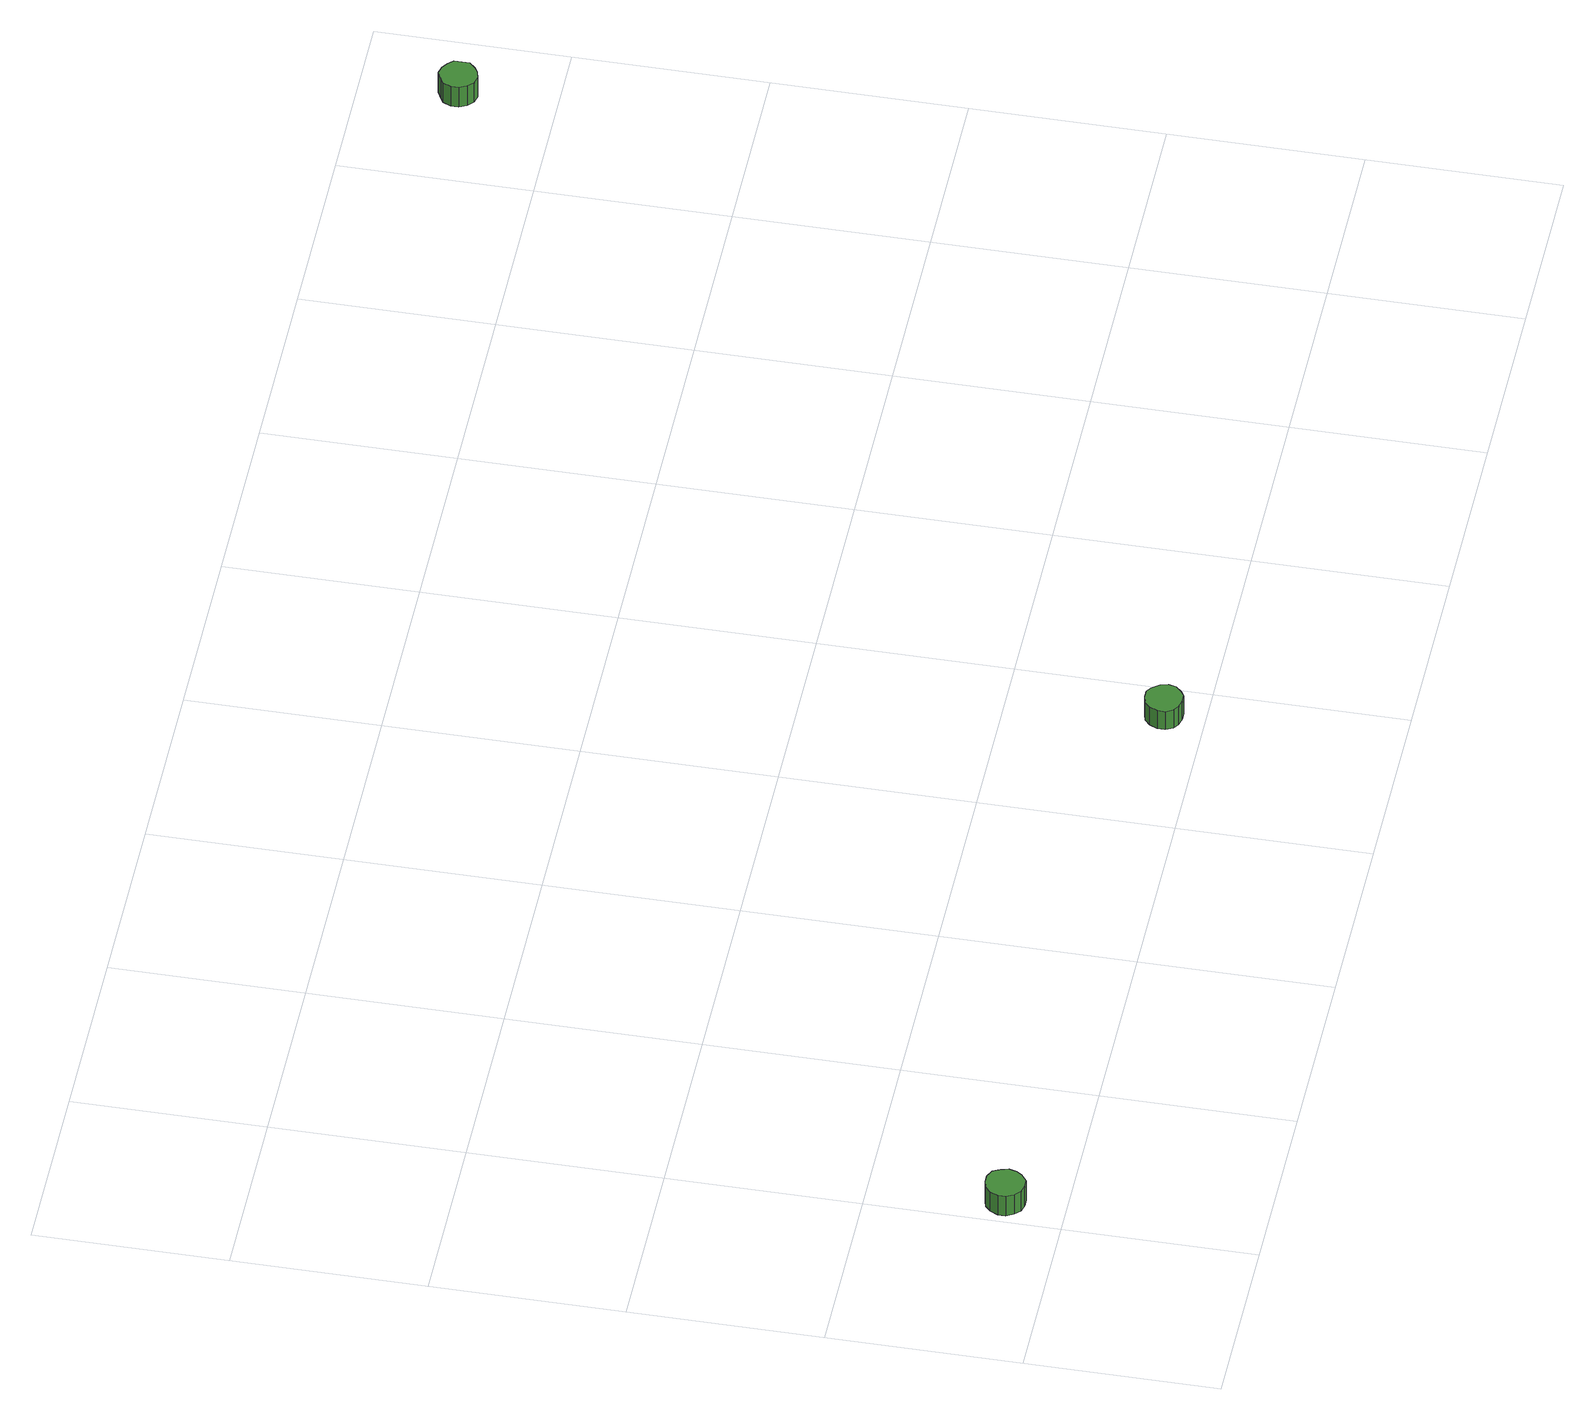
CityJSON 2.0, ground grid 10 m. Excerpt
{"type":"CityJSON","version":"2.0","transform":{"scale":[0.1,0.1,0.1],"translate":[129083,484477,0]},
"CityObjects":{
"tree1":{"type":"SolitaryVegetationObject","attributes":{"function":"something"},"geometry":[{"type":"MultiSurface","lod":"1","boundaries":[[[0,1,2,3,4,5,6,7,8,9,10,11,12,13,14]],[[15,16,17,18,19,20,21,22,23,24,25,26,27,28,29]],[[0,29,28,1]],[[1,28,27,2]],[[2,27,26,3]],[[3,26,25,4]],[[4,25,24,5]],[[5,24,23,6]],[[6,23,22,7]],[[7,22,21,8]],[[8,21,20,9]],[[9,20,19,10]],[[10,19,18,11]],[[11,18,17,12]],[[12,17,16,13]],[[13,16,15,14]],[[14,15,29,0]]]}]},
"tree2":{"type":"SolitaryVegetationObject","attributes":{"function":"something"},"geometry":[{"type":"MultiSurface","lod":"1","boundaries":[[[30,31,32,33,34,35,36,37,38,39,40,41,42,43,44]],[[45,46,47,48,49,50,51,52,53,54,55,56,57,58,59]],[[30,59,58,31]],[[31,58,57,32]],[[32,57,56,33]],[[33,56,55,34]],[[34,55,54,35]],[[35,54,53,36]],[[36,53,52,37]],[[37,52,51,38]],[[38,51,50,39]],[[39,50,49,40]],[[40,49,48,41]],[[41,48,47,42]],[[42,47,46,43]],[[43,46,45,44]],[[44,45,59,30]]]}]},
"tree3":{"type":"SolitaryVegetationObject","attributes":{"function":"something"},"geometry":[{"type":"MultiSurface","lod":"1","boundaries":[[[60,61,62,63,64,65,66,67,68,69,70,71,72,73,74]],[[75,76,77,78,79,80,81,82,83,84,85,86,87,88,89]],[[60,89,88,61]],[[61,88,87,62]],[[62,87,86,63]],[[63,86,85,64]],[[64,85,84,65]],[[65,84,83,66]],[[66,83,82,67]],[[67,82,81,68]],[[68,81,80,69]],[[69,80,79,70]],[[70,79,78,71]],[[71,78,77,72]],[[72,77,76,73]],[[73,76,75,74]],[[74,75,89,60]]]}]}
},
"vertices":[
[25,31,17],[24,35,17],[22,39,17],[18,41,17],[14,41,17],[10,40,17],[7,37,17],[5,33,17],[5,29,17],[7,25,17],[10,22,17],[14,21,17],[18,21,17],[22,24,17],[24,27,17],[24,27,4],[22,24,4],[18,21,4],[14,21,4],[10,22,4],[7,25,4],[5,29,4],[5,33,4],[7,37,4],[10,40,4],[14,41,4],[18,41,4],[22,39,4],[24,35,4],[25,31,4],
[382,19,24],[381,23,24],[378,27,24],[375,29,24],[371,29,24],[367,28,24],[364,25,24],[362,21,24],[362,17,24],[364,13,24],[367,11,24],[371,10,24],[375,10,24],[378,12,24],[381,15,24],[381,15,12],[378,12,12],[375,10,12],[371,10,12],[367,11,12],[364,13,12],[362,17,12],[362,21,12],[364,25,12],[367,28,12],[371,29,12],[375,29,12],[378,27,12],[381,23,12],[382,19,12],
[761,448,28],[761,452,28],[758,455,28],[755,457,28],[751,458,28],[747,456,28],[744,454,28],[742,450,28],[742,446,28],[744,442,28],[747,439,28],[751,438,28],[755,439,28],[758,441,28],[761,444,28],[761,444,15],[758,441,15],[755,439,15],[751,438,15],[747,439,15],[744,442,15],[742,446,15],[742,450,15],[744,454,15],[747,456,15],[751,458,15],[755,457,15],[758,455,15],[761,452,15],[761,448,15]
]}
